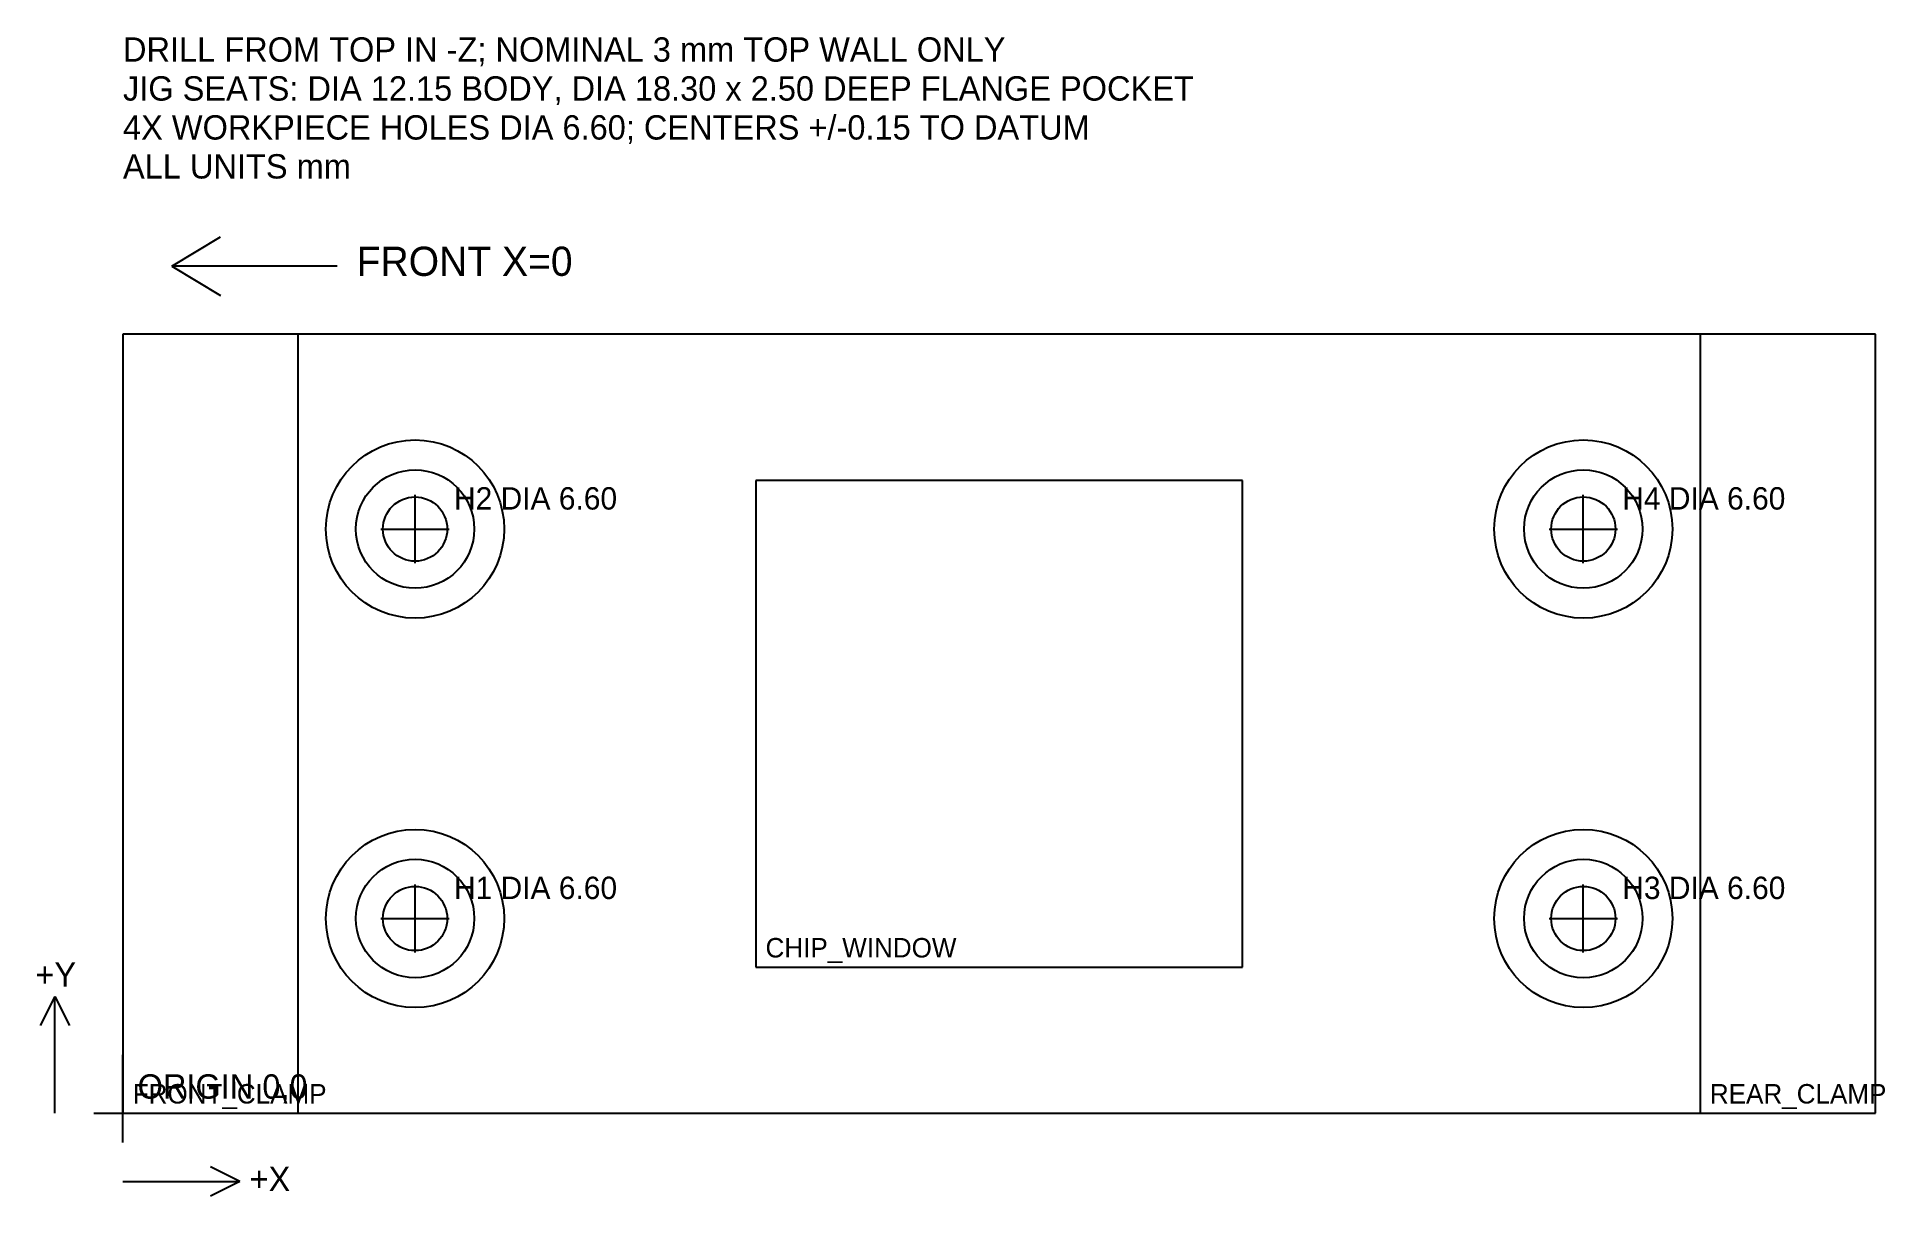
# Model space of a CAD drawing. Header units: millimetres. Extents: x -9 to 181, y -8 to 111.
import ezdxf

# ---------------------------------------------------------------- set-up
doc = ezdxf.new("R2010")
doc.units = ezdxf.units.MM

msp = doc.modelspace()

# ---------------------------------------------------------------- linework, layer by layer
at = {"layer": 'CENTERLINES'}
for p, q in [((30, 56.5), (30, 63.5)), ((150, 56.5), (150, 63.5)), ((26.5, 60), (33.5, 60)), ((146.5, 60), (153.5, 60)), ((30, 16.5), (30, 23.5)), ((150, 16.5), (150, 23.5)), ((26.5, 20), (33.5, 20)), ((146.5, 20), (153.5, 20))]:
    msp.add_line(p, q, dxfattribs=at)
at = {"layer": 'CHIP_WINDOW'}
for p, q in [((115, 65), (65, 65)), ((65, 65), (65, 15)), ((115, 15), (115, 65)), ((65, 15), (115, 15))]:
    msp.add_line(p, q, dxfattribs=at)
at = {"layer": 'CLAMP_KEEPOUT'}
for p, q in [((18, 80), (0, 80)), ((0, 80), (0, 0)), ((18, 0), (18, 80)), ((180, 80), (162, 80)), ((162, 80), (162, 0)), ((180, 0), (180, 80)), ((0, 0), (18, 0)), ((162, 0), (180, 0))]:
    msp.add_line(p, q, dxfattribs=at)
at = {"layer": 'DATUM'}
for p, q in [((-7, 12), (-8.5, 9)), ((-7, 0), (-7, 12)), ((-7, 12), (-5.5, 9)), ((0, -3), (0, 6)), ((-3, 0), (6, 0)), ((12, -7), (9, -5.5)), ((0, -7), (12, -7)), ((12, -7), (9, -8.5))]:
    msp.add_line(p, q, dxfattribs=at)
at = {"layer": 'FRONT_ARROW'}
for p, q in [((5, 87), (10, 90)), ((22, 87), (5, 87)), ((5, 87), (10, 84))]:
    msp.add_line(p, q, dxfattribs=at)
at = {"layer": 'JIG_BODY_HOLES'}
for centre in [(30, 60), (150, 60), (30, 20), (150, 20)]:
    msp.add_circle(centre, 6.08, dxfattribs=at)
at = {"layer": 'JIG_FLANGE_POCKETS'}
for centre in [(30, 60), (150, 60), (30, 20), (150, 20)]:
    msp.add_circle(centre, 9.15, dxfattribs=at)
at = {"layer": 'WORKPIECE'}
for p, q in [((180, 80), (0, 80)), ((0, 80), (0, 0)), ((180, 0), (180, 80)), ((0, 0), (180, 0))]:
    msp.add_line(p, q, dxfattribs=at)
at = {"layer": 'WORKPIECE_HOLES'}
for centre in [(30, 60), (150, 60), (30, 20), (150, 20)]:
    msp.add_circle(centre, 3.3, dxfattribs=at)

# ---------------------------------------------------------------- texts
at = {"layer": 'CHIP_WINDOW'}
msp.add_text('CHIP_WINDOW', height=2, dxfattribs=at).set_placement((66, 16))
at = {"layer": 'CLAMP_KEEPOUT'}
for s, p in [('FRONT_CLAMP', (1, 1)), ('REAR_CLAMP', (163, 1))]:
    msp.add_text(s, height=2, dxfattribs=at).set_placement(p)
at = {"layer": 'DATUM'}
for s, p in [('+Y', (-9, 13)), ('ORIGIN 0,0', (1.5, 1.5)), ('+X', (13, -8))]:
    msp.add_text(s, height=2.5, dxfattribs=at).set_placement(p)
at = {"layer": 'FRONT_ARROW'}
msp.add_text('FRONT X=0', height=3, dxfattribs=at).set_placement((24, 86))
at = {"layer": 'HOLE_LABELS'}
for s, p in [('H2 DIA 6.60', (34, 62)), ('H4 DIA 6.60', (154, 62)), ('H1 DIA 6.60', (34, 22)), ('H3 DIA 6.60', (154, 22))]:
    msp.add_text(s, height=2.3, dxfattribs=at).set_placement(p)
at = {"layer": 'NOTES'}
for s, p in [('DRILL FROM TOP IN -Z; NOMINAL 3 mm TOP WALL ONLY', (0, 108)), ('JIG SEATS: DIA 12.15 BODY, DIA 18.30 x 2.50 DEEP FLANGE POCKET', (0, 104)), ('4X WORKPIECE HOLES DIA 6.60; CENTERS +/-0.15 TO DATUM', (0, 100)), ('ALL UNITS mm', (0, 96))]:
    msp.add_text(s, height=2.5, dxfattribs=at).set_placement(p)

doc.saveas('drawing.dxf')
